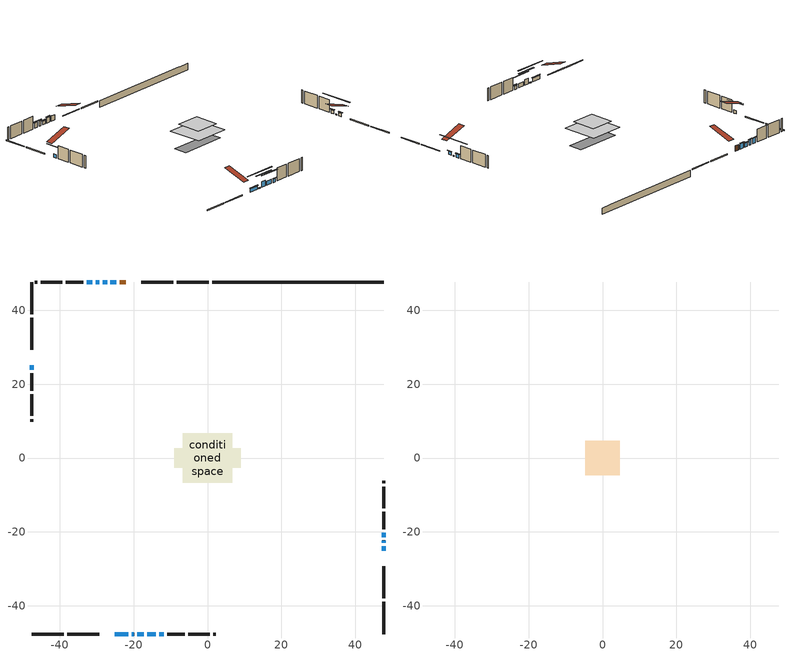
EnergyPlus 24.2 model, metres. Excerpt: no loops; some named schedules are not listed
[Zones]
conditioned space
 floor outside (Floor1 construction): -1.79,-1.79 -1.79,1.79 1.79,1.79 1.79,-1.79 z0.61
 floor adiabatic (AdiabaticFloorConstruction): -6.73,-6.73 -6.73,6.73 6.73,6.73 6.73,-6.73 z3.05
 floor foundation (Slab1 construction): -8.97,-2.62 -8.97,2.62 8.97,2.62 8.97,-2.62 z-1.83
 wall outside (RimJoist1 construction): 0.4,47.66 -8.29,47.66 / -47.66,-47.66 -38.97,-47.66 / -47.66,47.66 -47.66,38.97 / 47.66,-47.66 47.66,-38.97 z0.61:0.91
 wall outside (RimJoist2 construction): -9.21,47.66 -17.9,47.66 / -38.04,-47.66 -29.36,-47.66 / -47.66,38.04 -47.66,29.36 / 47.66,-38.04 47.66,-29.36 z0.61:0.91
 wall outside (AdiabaticWallConstruction 1): -22.16,47.66 -23.82,47.66 z0.61:2.64
 wall outside (AdiabaticWallConstruction): 47.66,-25.1 47.66,-23.88 / -47.66,25.1 -47.66,23.88 / 47.66,-21.41 47.66,-20.19 z0.61:1.83; -24.75,47.66 -26.27,47.66 / -29.35,47.66 -30.27,47.66 / -31.19,47.66 -32.72,47.66 z0.61:2.64; -27.2,47.66 -28.42,47.66 z0.61:2.01; -25.1,-47.66 -21.44,-47.66 / -13.05,-47.66 -11.83,-47.66 z0.61:1.88; 47.66,-22.95 47.66,-22.34 / -20.52,-47.66 -19.9,-47.66 z0.61:0.92; -18.98,-47.66 -17.2,-47.66 z0.61:2.74; -16.27,-47.66 -13.98,-47.66 z0.61:2.13
 wall outside (Wall1 construction): -33.65,47.66 -38.41,47.66 / -10.91,-47.66 -6.14,-47.66 / -47.66,22.95 -47.66,18.19 / 47.66,-19.27 47.66,-14.5 z0.61:5.49
 wall outside (Wall2 construction): -39.34,47.66 -45.19,47.66 / -5.21,-47.66 0.64,-47.66 / -47.66,17.26 -47.66,11.41 / 47.66,-13.57 47.66,-7.72 z0.61:5.49
 wall outside (Wall3 construction): -46.12,47.66 -46.73,47.66 / 1.57,-47.66 2.18,-47.66 / -47.66,10.48 -47.66,9.87 / 47.66,-6.79 47.66,-6.18 z0.61:5.49
 wall foundation (FoundationWall1 construction): 1.33,47.66,-1.83 1.33,47.66,0.61 43.03,47.66,0.61 43.03,47.66,0.53 47.66,47.66,0.53 47.66,47.66,-1.83
 window (WindowConstruction): 47.66,-25.1 47.66,-23.88 z0.61:1.83
 window (WindowConstruction 8): -24.75,47.66 -26.27,47.66 z0.61:2.64
 window (WindowConstruction 9): -27.2,47.66 -28.42,47.66 z0.61:2.01
 window (WindowConstruction 10): -25.1,-47.66 -21.44,-47.66 z0.61:1.88
 window (WindowConstruction 11): 47.66,-22.95 47.66,-22.34 z0.61:0.91
 window (WindowConstruction 12): -20.51,-47.66 -19.9,-47.66 z0.61:0.91
 window (WindowConstruction 1): -29.35,47.66 -30.26,47.66 z0.61:2.64
 window (WindowConstruction 2): -31.19,47.66 -32.72,47.66 z0.61:2.64
 window (WindowConstruction 3): -18.97,-47.66 -17.2,-47.66 z0.61:2.74
 window (WindowConstruction 4): -16.27,-47.66 -13.98,-47.66 z0.61:2.13
 window (WindowConstruction 5): -13.05,-47.66 -11.83,-47.66 z0.61:1.88
 window (WindowConstruction 6): -47.66,25.1 -47.66,23.88 z0.61:1.83
 window (WindowConstruction 7): 47.66,-21.41 47.66,-20.19 z0.61:1.83
 door (Door): -22.16,47.66 -23.82,47.66 z0.61:2.64
 ceiling adiabatic (AdiabaticFloorConstruction): 6.73,-6.73 6.73,6.73 -6.73,6.73 -6.73,-6.73 z3.05
attic - vented
 floor to conditioned space (Floor2 construction Reversed): -4.67,-4.67 -4.67,4.67 4.67,4.67 4.67,-4.67 z5.49
 roof outside (Roof1 construction): -21.23,47.66,5.49 -21.23,38.56,8.52 -18.83,38.56,8.52 -18.83,47.66,5.49; -26.03,-47.66,5.49 -26.03,-38.56,8.52 -28.43,-38.56,8.52 -28.43,-47.66,5.49; -47.66,26.03,5.49 -38.56,26.03,8.52 -38.56,28.43,8.52 -47.66,28.43,5.49; 47.66,-26.03,5.49 38.56,-26.03,8.52 38.56,-28.43,8.52 47.66,-28.43,5.49
shading: 47.66,-23.58 47.66,-25.4 47.96,-25.4 47.96,-23.58 z2.13; -26.57,47.66 -24.45,47.66 -24.45,47.96 -26.57,47.96 z2.94; -28.72,47.66 -26.9,47.66 -26.9,47.96 -28.72,47.96 z2.3; -21.14,-47.66 -25.4,-47.66 -25.4,-47.96 -21.14,-47.96 z2.18; 47.66,-16.24 47.66,-29.05 47.96,-29.05 47.96,-16.24 z7.01; -13.8,-47.66 -26.61,-47.66 -26.61,-47.96 -13.8,-47.96 z7.01; -30.56,47.66 -29.05,47.66 -29.05,47.96 -30.56,47.96 z2.94; -33.02,47.66 -30.89,47.66 -30.89,47.96 -33.02,47.96 z2.94; -14.15,-47.66 -22.03,-47.66 -22.03,-47.96 -14.15,-47.96 z5.79; -10.93,-47.66 -19.32,-47.66 -19.32,-47.96 -10.93,-47.96 z5.19; -11.54,-47.66 -13.35,-47.66 -13.35,-47.96 -11.54,-47.96 z2.18; -47.66,20.83 -47.66,28.15 -47.96,28.15 -47.96,20.83 z4.88; 47.66,-19.9 47.66,-21.71 47.96,-21.71 47.96,-19.9 z2.13
[Building]
Building 1: Terrain=Suburbs
[Site:Location]
Toronto City Centre_ON: Latitude {deg}=43.63; Longitude {deg}=-79.39; Time Zone {hr}=-5; Elevation {m}=77; Keep Site Location Information=Yes
[Site:GroundTemperature:Shallow]
5.01852, 3.26908, 3.12898, 3.95918, 7.29196, 10.6092, 13.4851, 15.3069, 15.4617, 13.9799, 11.1774, 7.9619
[Site:WaterMainsTemperature]
Calculation Method=Schedule; Temperature Schedule=mains temperature schedule
[Material] Roughness=Rough; Thermal Absorptance=0.9
Name | Thickness {m} | Conductivity {W/m-K} | Density {kg/m3} | Specific Heat {J/kg-K} | Solar Absorptance | Visible Absorptance
asphalt or fiberglass shingles | 0.00635 | 0.162714 | 1121.4 | 1465.45 | 0.4 | 0.4
ceiling stud and cavity | 0.1397 | 0.0798161 | 65.682 | 1177.47 | 0.7 | 0.7
concrete 4.0 in. | 0.1016 | 1.803125 | 2242.8 | 837.4 | 0.7 | 0.7
concrete 8.0 in. | 0.2032 | 1.803125 | 2242.8 | 837.4 | 0.7 | 0.7
door material | 0.04445 | 0.053851 | 512.64 | 1214.23 | 0.7 | 0.7
exterior vertical ins | 0.0371966 | 0.029427 | 32.04 | 1214.23 | 0.7 | 0.7
floor covering | 0.0127 | 0.0433444 | 54.468 | 1339.84 | 0.6 | 0.6
floor rigid ins; rim joist rigid ins | 0.051816 | 0.029427 | 32.04 | 1214.23 | 0.7 | 0.7
floor rigid ins 1; wall rigid ins | 0.512978 | 0.029427 | 32.04 | 1214.23 | 0.7 | 0.7
floor stud and cavity | 0.1397 | 0.323567 | 92.3553 | 1139.71 | 0.7 | 0.7
floor stud and cavity 1 | 0.1397 | 1.75129 | 37.0049 | 1207.88 | 0.7 | 0.7
furniture material conditioned space 1 | 0.1524 | 0.115458 | 640.8 | 1214.23 | 0.6 | 0.6
gypsum board | 0.0127 | 0.160291 | 801 | 837.4 | 0.6 | 0.6
gypsum board 1 | 0.0127 | 0.160291 | 801 | 837.4 | 0.7 | 0.7
osb sheathing 0.5 in. | 0.0127 | 0.115458 | 512.64 | 1214.23 | 0.7 | 0.7
osb sheathing 0.75 in. | 0.01905 | 0.115458 | 512.64 | 1214.23 | 0.7 | 0.7
osb sheathing 2.0 in. | 0.0508 | 0.115458 | 512.64 | 1214.23 | 0.7 | 0.7
rim joist stud and cavity | 0.0508 | 0.0405436 | 125.044 | 1163.47 | 0.6 | 0.6
rim joist stud and cavity 1 | 0.0508 | 0.0293316 | 125.044 | 1163.47 | 0.6 | 0.6
wall stud and cavity | 0.1397 | 0.0803019 | 139.0536 | 1170.24 | 0.7 | 0.7
wall stud and cavity 1 | 0.1397 | 0.0801397 | 139.0536 | 1170.24 | 0.7 | 0.7
wall stud and cavity 2 | 0.1397 | 0.0832512 | 139.0536 | 1170.24 | 0.7 | 0.7
wall stud and cavity 3 | 0.0889 | 0.380278 | 52.3479 | 1209.89 | 0.7 | 0.7
wall stud and cavity 4 | 0.0889 | 0.391764 | 83.0341 | 1211.67 | 0.7 | 0.7
wood siding | 0.0254 | 0.102417 | 544.68 | 1172.36 | 0.4 | 0.4
wood siding 1; wood siding 2; wood siding 3 | 0.0254 | 0.102417 | 544.68 | 1172.36 | 0.7 | 0.7
[WindowMaterial:SimpleGlazingSystem]
Name | U-Factor {W/m2-K} | Solar Heat Gain Coefficient
WindowMaterial | 3.290401 | 0.56
WindowMaterial 1 | 3.31538 | 0.61
WindowMaterial 2 | 3.29721 | 0.69
WindowMaterial 3 | 3.290401 | 0.64
WindowMaterial 4 | 3.28813 | 0.63
WindowMaterial 5 | 3.290401 | 0.57
WindowMaterial 6 | 3.276206 | 0.61
WindowMaterial 7 | 3.17854 | 0.29
[Construction]
AdiabaticFloorConstruction: floor stud and cavity 1, floor rigid ins 1, osb sheathing 0.75 in., floor covering
AdiabaticWallConstruction: wood siding 2, wall rigid ins, wall stud and cavity 3, gypsum board
AdiabaticWallConstruction 1: wood siding 3, wall rigid ins, wall stud and cavity 3, gypsum board
Door: door material
Floor1 construction: floor stud and cavity, floor rigid ins, osb sheathing 0.75 in., floor covering
Floor2 construction Reversed: gypsum board, ceiling stud and cavity
FoundationWall1 construction: concrete 8.0 in., gypsum board 1
furniture construction conditioned space 1: furniture material conditioned space 1
PartitionWallConstruction: gypsum board, wall stud and cavity 4, gypsum board
RimJoist1 construction: wood siding 1, rim joist rigid ins, osb sheathing 2.0 in., rim joist stud and cavity
RimJoist2 construction: wood siding 1, osb sheathing 2.0 in., rim joist stud and cavity 1
Roof1 construction: asphalt or fiberglass shingles
Slab1 construction: concrete 4.0 in.
Wall1 construction: wood siding, osb sheathing 0.5 in., wall stud and cavity, gypsum board
Wall2 construction: wood siding, osb sheathing 0.5 in., wall stud and cavity 1, gypsum board
Wall3 construction: wood siding, osb sheathing 0.5 in., wall stud and cavity 2, gypsum board
WindowConstruction; WindowConstruction 6; WindowConstruction 7: WindowMaterial
WindowConstruction 1: WindowMaterial 1
WindowConstruction 10; WindowConstruction 5: WindowMaterial 5
WindowConstruction 11; WindowConstruction 12: WindowMaterial 7
WindowConstruction 2; WindowConstruction 8: WindowMaterial 2
WindowConstruction 3: WindowMaterial 3
WindowConstruction 4: WindowMaterial 4
WindowConstruction 9: WindowMaterial 6
[Zone] Multiplier=1; Part of Total Floor Area=Yes
Name | Volume {m3}
attic - vented | 43.0124
conditioned space | 670.5
[Space]
Name | Zone | Volume {m3}
attic - vented 1 | attic - vented | 43.0124
conditioned space 1 | conditioned space | 670.5
[ZoneInfiltration:EffectiveLeakageArea]
infil attic - vented 1: Zone or Space=attic - vented 1; Schedule=Always On Discrete; Effective Air Leakage Area {cm2}=3677.05; Stack Coefficient=0.000210982; Wind Coefficient=9.81392e-06
[ZoneMixing]
whole house fan mix: Zone or Space=attic - vented; Schedule=Always On Continuous; Design Flow Rate Calculation Method=Flow/Zone; Design Flow Rate {m3/s}=0; Source Zone or Space=conditioned space
[SurfaceProperty:ExposedFoundationPerimeter]
Slab1: Exposed Perimeter Calculation Method=TotalExposedPerimeter; Total Exposed Perimeter {m}=46.329
[InternalMass] Zone or ZoneList=conditioned space; Space or SpaceList=conditioned space 1
Name | Construction | Surface Area {m2}
furniture mass conditioned space 1 | furniture construction conditioned space 1 | 115.14
partition wall mass | PartitionWallConstruction | 287.85
[Lights]
interior lighting: Zone or ZoneList or Space or SpaceList=conditioned space 1; Schedule=interior lighting schedule; Design Level Calculation Method=LightingLevel; Lighting Level {W}=343.2; Return Air Fraction=0; Fraction Radiant=0.6; Fraction Visible=0.2; Fraction Replaceable=1
[People]
occupants: Zone or ZoneList or Space or SpaceList=conditioned space 1; Number of People Schedule=occupants schedule; Number of People Calculation Method=People; Number of People=3; Fraction Radiant=0.314171; Sensible Heat Fraction=0.56303; Activity Level Schedule=occupants activity schedule; Carbon Dioxide Generation Rate {m3/s-W}=0; Enable ASHRAE 55 Comfort Warnings=No; Mean Radiant Temperature Calculation Type=EnclosureAveraged
[ElectricEquipment] Zone or ZoneList or Space or SpaceList=conditioned space 1; Design Level Calculation Method=EquipmentLevel
Name | Schedule | Design Level {W} | Fraction Latent | Fraction Radiant | Fraction Lost
clothes dryer | clothes dryer schedule | 140.772 | 0.015 | 0.081 | 0.85
clothes washer | clothes washer schedule | 32.1985 | 0.03 | 0.162 | 0.7
cooking range | cooking range schedule | 215.147 | 0.08 | 0.432 | 0.2
dishwasher | dishwasher schedule | 66.8632 | 0.3 | 0.18 | 0.4
fridge | fridge schedule | 72.9452 | 0 | 0.6 | 0
mech vent bath fan 0 | mech vent bath fan 0 schedule | 50.2 | 0 | 0 | 1
mech vent bath fan 1 | mech vent bath fan 1 schedule | 50.2 | 0 | 0 | 1
mech vent bath fan 2 | mech vent bath fan 2 schedule | 50.2 | 0 | 0 | 1
mech vent house fan | mech vent house fan schedule | 0 | 0 | 0 | 1
mech vent house fan cfis | mech vent house fan cfis schedule | 0 | 0 | 0 | 0
mech vent range fan 0 | mech vent range fan 0 schedule | 57 | 0 | 0 | 1
misc plug loads | misc plug loads schedule | 494.7 | 0.045 | 0.513 | 0.1
whole house fan | Always On Discrete | 0 | 0 | 0 | 1
[OtherEquipment] Zone or ZoneList or Space or SpaceList=conditioned space 1; Design Level Calculation Method=EquipmentLevel
Name | Fuel Type | Schedule | Design Level {W} | Fraction Latent | Fraction Radiant | Fraction Lost
clothes dryer 1 | Electricity | clothes dryer schedule | 0 | 0.015 | 0.081 | 0.85
cooking range 1 | Electricity | cooking range schedule | 0 | 0.08 | 0.432 | 0.2
general water use latent | None | general water use schedule | 62.594 | 1 | 0 | 0
general water use sensible | None | general water use schedule | -61.6891 | 0 | 0.6 | 0
mech vent house fan latent load | None | Always On Discrete | 0 | 1 | 0 | 0
mech vent house fan sensible load | None | Always On Discrete | 0 | 0 | 0 | 0
water heater energy adjustment1 | NaturalGas | Always On Discrete | 0.01 | 0 | 0 | 1
[ZoneInfiltration:DesignFlowRate] Zone or ZoneList or Space or SpaceList=conditioned space 1; Schedule=Always On Discrete; Design Flow Rate Calculation Method=Flow/Zone; Design Flow Rate {m3/s}=0
infil flow; natural vent flow; whole house fan flow
[AvailabilityManager:Scheduled]
central ac and furnace airloop Availability Manager: Schedule=Always On Discrete
[Foundation:Kiva]
Foundation Kiva 1: Initial Indoor Air Temperature {C}=18; Wall Height Above Grade {m}=0.609996; Wall Depth Below Slab {m}=0.2032; Custom Block Material Name 1=exterior vertical ins; Custom Block Depth 1 {m}=2.43998; Custom Block X Position 1 {m}=0.2159; Custom Block Z Position 1 {m}=0
[Foundation:Kiva:Settings]
Soil Conductivity {W/m-K}=0.849921; Soil Density {kg/m3}=1842.3; Soil Specific Heat {J/kg-K}=418.7; Ground Solar Absorptivity=0.9; Ground Thermal Absorptivity=0.9; Ground Surface Roughness {m}=0.03; Far-Field Width {m}=40; Deep-Ground Boundary Condition=ZeroFlux; Deep-Ground Depth {m}=40; Minimum Cell Dimension {m}=0.2; Maximum Cell Growth Coefficient=3; Simulation Timestep=Timestep
[Exterior:Lights]
exterior lighting: Schedule=exterior lighting schedule; Design Level {W}=75.6
[EnergyManagementSystem:GlobalVariable]
central_ac_and_furnace_airloop_Fan_RTF
infil_program_Qfan
infil_program_Qinf
natural_vent_program_Qnv
natural_vent_program_Qwhf
[EnergyManagementSystem:Sensor]
Name | Output:Variable or Output:Meter Index Key | Output:Variable or Output:Meter
airflow_gain | infil flow | Infiltration Sensible Heat Gain Energy
airflow_gain_1 | natural vent flow | Infiltration Sensible Heat Gain Energy
airflow_gain_2 | whole house fan flow | Infiltration Sensible Heat Gain Energy
airflow_loss | infil flow | Infiltration Sensible Heat Loss Energy
airflow_loss_1 | natural vent flow | Infiltration Sensible Heat Loss Energy
airflow_loss_2 | whole house fan flow | Infiltration Sensible Heat Loss Energy
clg_load_cond |  | Cooling:EnergyTransfer:Zone:CONDITIONED SPACE
clg_sp_s; clg_sp_s_1 | cooling setpoint | Schedule Value
clothes_dryer_exhaust_0_sch_s | clothes dryer exhaust 0 schedule | Schedule Value
cool_season | cooling season schedule | Schedule Value
htg_load_cond |  | Heating:EnergyTransfer:Zone:CONDITIONED SPACE
htg_sp_s; htg_sp_s_1 | heating setpoint | Schedule Value
ig_ee_conv | clothes dryer | Electric Equipment Convective Heating Energy
ig_ee_conv_2 | cooking range | Electric Equipment Convective Heating Energy
ig_ee_conv_4 | fridge | Electric Equipment Convective Heating Energy
ig_ee_conv_5 | misc plug loads | Electric Equipment Convective Heating Energy
ig_ee_conv_6 | whole house fan | Electric Equipment Convective Heating Energy
ig_ee_rad | clothes dryer | Electric Equipment Radiant Heating Energy
ig_ee_rad_2 | cooking range | Electric Equipment Radiant Heating Energy
ig_ee_rad_4 | fridge | Electric Equipment Radiant Heating Energy
ig_ee_rad_5 | misc plug loads | Electric Equipment Radiant Heating Energy
ig_ee_rad_6 | whole house fan | Electric Equipment Radiant Heating Energy
ig_lgt_conv | interior lighting | Lights Convective Heating Energy
ig_lgt_rad | interior lighting | Lights Radiant Heating Energy
ig_lgt_vis | interior lighting | Lights Visible Radiation Heating Energy
ig_oe_conv | clothes dryer 1 | Other Equipment Convective Heating Energy
ig_oe_conv_1 | cooking range 1 | Other Equipment Convective Heating Energy
ig_oe_conv_2 | general water use latent | Other Equipment Convective Heating Energy
ig_oe_conv_3 | general water use sensible | Other Equipment Convective Heating Energy
ig_oe_conv_4 | water heater energy adjustment1 | Other Equipment Convective Heating Energy
ig_oe_rad | clothes dryer 1 | Other Equipment Radiant Heating Energy
ig_oe_rad_1 | cooking range 1 | Other Equipment Radiant Heating Energy
ig_oe_rad_2 | general water use latent | Other Equipment Radiant Heating Energy
ig_oe_rad_3 | general water use sensible | Other Equipment Radiant Heating Energy
ig_oe_rad_4 | water heater energy adjustment1 | Other Equipment Radiant Heating Energy
ig_ppl_conv | occupants | People Convective Heating Energy
ig_ppl_rad | occupants | People Radiant Heating Energy
im_conv | furniture mass conditioned space 1 | Surface Inside Face Convection Heat Gain Energy
im_conv_1 | partition wall mass | Surface Inside Face Convection Heat Gain Energy
im_ig | furniture mass conditioned space 1 | Surface Inside Face Internal Gains Radiation Heat Gain Energy
im_ig_1 | partition wall mass | Surface Inside Face Internal Gains Radiation Heat Gain Energy
im_lgt | furniture mass conditioned space 1 | Surface Inside Face Lights Radiation Heat Gain Energy
im_lgt_1 | partition wall mass | Surface Inside Face Lights Radiation Heat Gain Energy
im_sol | furniture mass conditioned space 1 | Surface Inside Face Solar Radiation Heat Gain Energy
im_sol_1 | partition wall mass | Surface Inside Face Solar Radiation Heat Gain Energy
im_surf | furniture mass conditioned space 1 | Surface Inside Face Net Surface Thermal Radiation Heat Gain Energy
im_surf_1 | partition wall mass | Surface Inside Face Net Surface Thermal Radiation Heat Gain Energy
mech_vent_bath_fan_0_sch_s | mech vent bath fan 0 schedule | Schedule Value
mech_vent_bath_fan_1_sch_s | mech vent bath fan 1 schedule | Schedule Value
mech_vent_bath_fan_2_sch_s | mech vent bath fan 2 schedule | Schedule Value
mech_vent_range_fan_0_sch_s | mech vent range fan 0 schedule | Schedule Value
mv_conv | mech vent bath fan 0 | Electric Equipment Convective Heating Energy
mv_conv_1 | mech vent bath fan 1 | Electric Equipment Convective Heating Energy
mv_conv_2 | mech vent bath fan 2 | Electric Equipment Convective Heating Energy
mv_conv_3 | mech vent house fan | Electric Equipment Convective Heating Energy
mv_conv_4 | mech vent house fan cfis | Electric Equipment Convective Heating Energy
mv_conv_5 | mech vent range fan 0 | Electric Equipment Convective Heating Energy
mv_conv_6 | mech vent house fan latent load | Other Equipment Convective Heating Energy
mv_conv_7 | mech vent house fan sensible load | Other Equipment Convective Heating Energy
mv_rad | mech vent bath fan 0 | Electric Equipment Radiant Heating Energy
mv_rad_1 | mech vent bath fan 1 | Electric Equipment Radiant Heating Energy
mv_rad_2 | mech vent bath fan 2 | Electric Equipment Radiant Heating Energy
mv_rad_3 | mech vent house fan | Electric Equipment Radiant Heating Energy
mv_rad_4 | mech vent house fan cfis | Electric Equipment Radiant Heating Energy
mv_rad_5 | mech vent range fan 0 | Electric Equipment Radiant Heating Energy
mv_rad_6 | mech vent house fan latent load | Other Equipment Radiant Heating Energy
mv_rad_7 | mech vent house fan sensible load | Other Equipment Radiant Heating Energy
natural_vent_s | natural vent schedule | Schedule Value
out_pb_s |  | Site Outdoor Air Barometric Pressure
out_wt_s |  | Site Outdoor Air Humidity Ratio
site_vw_s |  | Site Wind Speed
ss_back_out | Window1 | Surface Window Shortwave from Zone Back Out Window Heat Transfer Rate
ss_back_out_1 | Window10 | Surface Window Shortwave from Zone Back Out Window Heat Transfer Rate
ss_back_out_10 | Window7 | Surface Window Shortwave from Zone Back Out Window Heat Transfer Rate
ss_back_out_11 | Window8 | Surface Window Shortwave from Zone Back Out Window Heat Transfer Rate
ss_back_out_12 | Window9 | Surface Window Shortwave from Zone Back Out Window Heat Transfer Rate
ss_back_out_2 | Window11 | Surface Window Shortwave from Zone Back Out Window Heat Transfer Rate
ss_back_out_3 | Window12 | Surface Window Shortwave from Zone Back Out Window Heat Transfer Rate
ss_back_out_4 | Window15 | Surface Window Shortwave from Zone Back Out Window Heat Transfer Rate
ss_back_out_5 | Window16 | Surface Window Shortwave from Zone Back Out Window Heat Transfer Rate
ss_back_out_6 | Window2 | Surface Window Shortwave from Zone Back Out Window Heat Transfer Rate
ss_back_out_7 | Window4 | Surface Window Shortwave from Zone Back Out Window Heat Transfer Rate
ss_back_out_8 | Window5 | Surface Window Shortwave from Zone Back Out Window Heat Transfer Rate
ss_back_out_9 | Window6 | Surface Window Shortwave from Zone Back Out Window Heat Transfer Rate
ss_conv | Door1 | Surface Inside Face Convection Heat Gain Energy
ss_conv_1 | Window1 | Surface Inside Face Convection Heat Gain Energy
ss_conv_10 | Window6 | Surface Inside Face Convection Heat Gain Energy
ss_conv_11 | Window7 | Surface Inside Face Convection Heat Gain Energy
ss_conv_12 | Window8 | Surface Inside Face Convection Heat Gain Energy
ss_conv_13 | Window9 | Surface Inside Face Convection Heat Gain Energy
ss_conv_2 | Window10 | Surface Inside Face Convection Heat Gain Energy
ss_conv_3 | Window11 | Surface Inside Face Convection Heat Gain Energy
ss_conv_4 | Window12 | Surface Inside Face Convection Heat Gain Energy
ss_conv_5 | Window15 | Surface Inside Face Convection Heat Gain Energy
ss_conv_6 | Window16 | Surface Inside Face Convection Heat Gain Energy
ss_conv_7 | Window2 | Surface Inside Face Convection Heat Gain Energy
ss_conv_8 | Window4 | Surface Inside Face Convection Heat Gain Energy
ss_conv_9 | Window5 | Surface Inside Face Convection Heat Gain Energy
ss_ig | Door1 | Surface Inside Face Internal Gains Radiation Heat Gain Energy
ss_ig_1 | Window1 | Surface Inside Face Internal Gains Radiation Heat Gain Energy
ss_ig_10 | Window6 | Surface Inside Face Internal Gains Radiation Heat Gain Energy
ss_ig_11 | Window7 | Surface Inside Face Internal Gains Radiation Heat Gain Energy
ss_ig_12 | Window8 | Surface Inside Face Internal Gains Radiation Heat Gain Energy
ss_ig_13 | Window9 | Surface Inside Face Internal Gains Radiation Heat Gain Energy
ss_ig_2 | Window10 | Surface Inside Face Internal Gains Radiation Heat Gain Energy
ss_ig_3 | Window11 | Surface Inside Face Internal Gains Radiation Heat Gain Energy
ss_ig_4 | Window12 | Surface Inside Face Internal Gains Radiation Heat Gain Energy
ss_ig_5 | Window15 | Surface Inside Face Internal Gains Radiation Heat Gain Energy
ss_ig_6 | Window16 | Surface Inside Face Internal Gains Radiation Heat Gain Energy
ss_ig_7 | Window2 | Surface Inside Face Internal Gains Radiation Heat Gain Energy
ss_ig_8 | Window4 | Surface Inside Face Internal Gains Radiation Heat Gain Energy
ss_ig_9 | Window5 | Surface Inside Face Internal Gains Radiation Heat Gain Energy
ss_lgt | Door1 | Surface Inside Face Lights Radiation Heat Gain Energy
ss_sol | Door1 | Surface Inside Face Solar Radiation Heat Gain Energy
ss_surf | Door1 | Surface Inside Face Net Surface Thermal Radiation Heat Gain Energy
ss_surf_1 | Window1 | Surface Inside Face Net Surface Thermal Radiation Heat Gain Energy
ss_surf_10 | Window6 | Surface Inside Face Net Surface Thermal Radiation Heat Gain Energy
ss_surf_11 | Window7 | Surface Inside Face Net Surface Thermal Radiation Heat Gain Energy
ss_surf_12 | Window8 | Surface Inside Face Net Surface Thermal Radiation Heat Gain Energy
ss_surf_13 | Window9 | Surface Inside Face Net Surface Thermal Radiation Heat Gain Energy
ss_surf_2 | Window10 | Surface Inside Face Net Surface Thermal Radiation Heat Gain Energy
ss_surf_3 | Window11 | Surface Inside Face Net Surface Thermal Radiation Heat Gain Energy
ss_surf_4 | Window12 | Surface Inside Face Net Surface Thermal Radiation Heat Gain Energy
ss_surf_5 | Window15 | Surface Inside Face Net Surface Thermal Radiation Heat Gain Energy
ss_surf_6 | Window16 | Surface Inside Face Net Surface Thermal Radiation Heat Gain Energy
ss_surf_7 | Window2 | Surface Inside Face Net Surface Thermal Radiation Heat Gain Energy
ss_surf_8 | Window4 | Surface Inside Face Net Surface Thermal Radiation Heat Gain Energy
ss_surf_9 | Window5 | Surface Inside Face Net Surface Thermal Radiation Heat Gain Energy
ss_trans_in | Window1 | Surface Window Transmitted Solar Radiation Rate
ss_trans_in_1 | Window10 | Surface Window Transmitted Solar Radiation Rate
ss_trans_in_10 | Window7 | Surface Window Transmitted Solar Radiation Rate
ss_trans_in_11 | Window8 | Surface Window Transmitted Solar Radiation Rate
ss_trans_in_12 | Window9 | Surface Window Transmitted Solar Radiation Rate
ss_trans_in_2 | Window11 | Surface Window Transmitted Solar Radiation Rate
ss_trans_in_3 | Window12 | Surface Window Transmitted Solar Radiation Rate
ss_trans_in_4 | Window15 | Surface Window Transmitted Solar Radiation Rate
ss_trans_in_5 | Window16 | Surface Window Transmitted Solar Radiation Rate
ss_trans_in_6 | Window2 | Surface Window Transmitted Solar Radiation Rate
